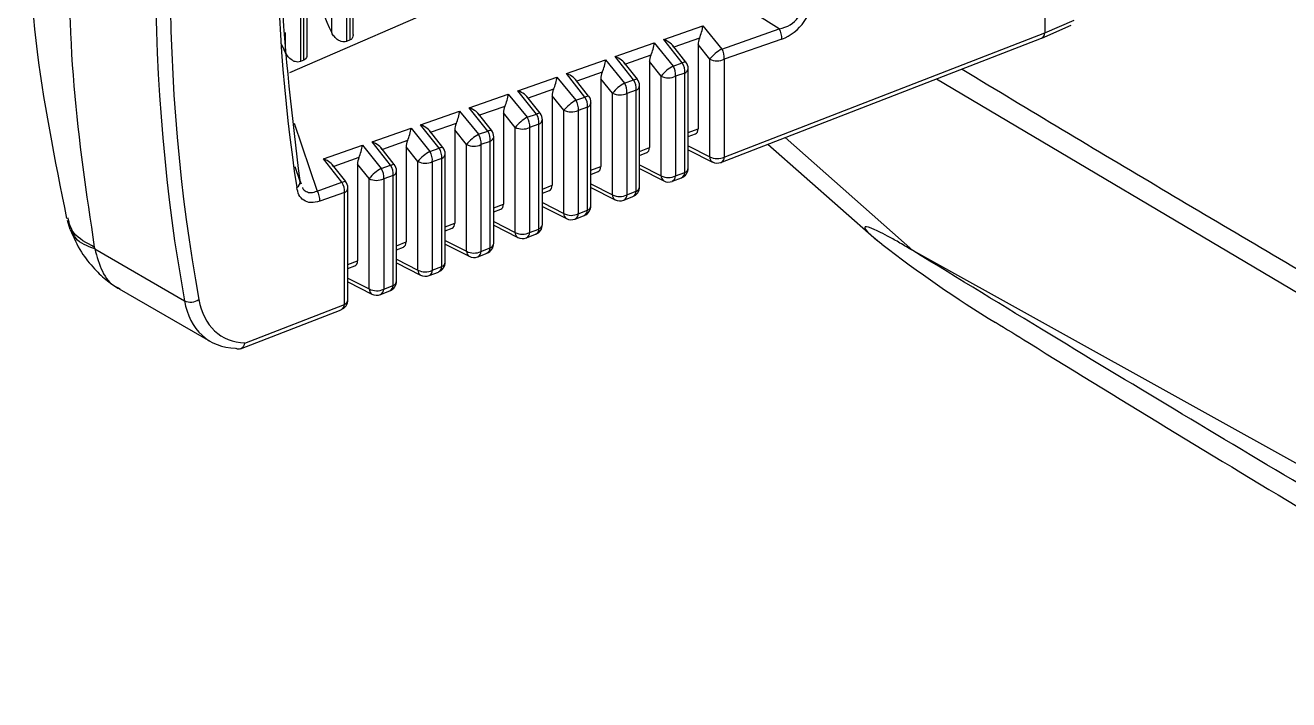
# Model space of a CAD drawing. Extents: x 7 to 113, y 1 to 87.
# Drawn here: x 15.026 to 16.225, y 65.63 to 66.271 of the extents above; entities that cross this region are included whole.
import ezdxf

# ---------------------------------------------------------------- set-up
doc = ezdxf.new("R2010")
doc.units = 0
doc.header["$MEASUREMENT"] = 0
doc.layers.add('OBJECT', color=7, linetype='CONTINUOUS')

msp = doc.modelspace()

# ---------------------------------------------------------------- linework, layer by layer
at = {"layer": 'OBJECT'}
for p, q in [((15.3343, 66.2567), (15.3343, 66.7244)), ((15.3372, 66.262), (15.3372, 66.7264)), ((15.3309, 66.7128), (15.3309, 66.2552)), ((15.3168, 66.2635), (15.3168, 66.7019)), ((15.2904, 66.2376), (15.2904, 66.6775)), ((15.2934, 66.2429), (15.2934, 66.6827)), ((15.2871, 66.6682), (15.2871, 66.2361)), ((15.5912, 66.3623), (15.2767, 66.2254)), ((15.7415, 66.2672), (15.5912, 66.3623)), ((15.9937, 66.3574), (15.9937, 66.2635)), ((15.6319, 66.2571), (15.6691, 66.2702)), ((15.6691, 66.2702), (15.687, 66.2481)), ((15.687, 66.2481), (15.7415, 66.2672)), ((15.9907, 66.2585), (16.0187, 66.2706)), ((15.9937, 66.2635), (16.0214, 66.2756)), ((15.273, 66.2444), (15.273, 66.2639)), ((15.3343, 66.2567), (15.3309, 66.2552)), ((15.5858, 66.2409), (15.623, 66.2539)), ((15.623, 66.2539), (15.6408, 66.2319)), ((15.6495, 66.2349), (15.6319, 66.2571)), ((15.6659, 66.2585), (15.6417, 66.25)), ((15.6863, 66.1404), (15.9906, 66.2584)), ((15.6894, 66.1455), (15.9937, 66.2635)), ((15.7439, 66.2575), (15.6894, 66.2384)), ((15.6197, 66.2423), (15.5956, 66.2338)), ((15.653, 66.2357), (15.6405, 66.2515)), ((15.6645, 66.2523), (15.6645, 66.1724)), ((15.6757, 66.2386), (15.6645, 66.2523)), ((15.2904, 66.2376), (15.2871, 66.2361)), ((15.5396, 66.2247), (15.5768, 66.2377)), ((15.5768, 66.2377), (15.5946, 66.2157)), ((15.6033, 66.2187), (15.5858, 66.2409)), ((15.6069, 66.2195), (15.5944, 66.2353)), ((15.6184, 66.2361), (15.6184, 66.1545)), ((15.6295, 66.2224), (15.6184, 66.2361)), ((15.6408, 66.2319), (15.6495, 66.2349)), ((15.6757, 66.1456), (15.6757, 66.2386)), ((15.6894, 66.2384), (15.6894, 66.1455)), ((15.4935, 66.2085), (15.5306, 66.2215)), ((15.5306, 66.2215), (15.5485, 66.1995)), ((15.5572, 66.2025), (15.5396, 66.2247)), ((15.5607, 66.2033), (15.5482, 66.2191)), ((15.5736, 66.2261), (15.5495, 66.2176)), ((15.5722, 66.2199), (15.5722, 66.1366)), ((15.5834, 66.2062), (15.5722, 66.2199)), ((15.5946, 66.2157), (15.6033, 66.2187)), ((15.6295, 66.1277), (15.6295, 66.2224)), ((15.6519, 66.2252), (15.6432, 66.2222)), ((15.6432, 66.2222), (15.6432, 66.1276)), ((15.6519, 66.1309), (15.6519, 66.2252)), ((15.6552, 66.1352), (15.6552, 66.2295)), ((15.891, 66.2198), (16.5023, 65.857)), ((15.5111, 66.1863), (15.4935, 66.2085)), ((15.5274, 66.2099), (15.5033, 66.2014)), ((15.5834, 66.1098), (15.5834, 66.2062)), ((15.6057, 66.209), (15.597, 66.206)), ((15.597, 66.206), (15.597, 66.1097)), ((15.6057, 66.113), (15.6057, 66.209)), ((15.609, 66.1173), (15.609, 66.2133)), ((15.4474, 66.1923), (15.4844, 66.2053)), ((15.4844, 66.2053), (15.5023, 66.1833)), ((15.5146, 66.1871), (15.5021, 66.2029)), ((15.526, 66.2037), (15.526, 66.1187)), ((15.5372, 66.1899), (15.526, 66.2037)), ((15.5485, 66.1995), (15.5572, 66.2025)), ((15.5629, 66.0994), (15.5629, 66.1971)), ((15.4012, 66.1761), (15.4382, 66.1891)), ((15.4382, 66.1891), (15.4561, 66.1671)), ((15.4649, 66.1701), (15.4474, 66.1923)), ((15.4685, 66.1709), (15.456, 66.1867)), ((15.4812, 66.1936), (15.4572, 66.1852)), ((15.4798, 66.1875), (15.4798, 66.1008)), ((15.491, 66.1737), (15.4798, 66.1875)), ((15.5023, 66.1833), (15.5111, 66.1863)), ((15.5372, 66.0919), (15.5372, 66.1899)), ((15.5596, 66.1928), (15.5509, 66.1898)), ((15.5509, 66.1898), (15.5509, 66.0917)), ((15.5596, 66.0951), (15.5596, 66.1928)), ((15.2813, 66.1778), (15.303, 66.1133)), ((15.3551, 66.1599), (15.3921, 66.1729)), ((15.3921, 66.1729), (15.4099, 66.1508)), ((15.4188, 66.154), (15.4012, 66.1761)), ((15.4223, 66.1547), (15.4098, 66.1706)), ((15.435, 66.1774), (15.4111, 66.169)), ((15.4337, 66.1713), (15.4337, 66.0829)), ((15.4448, 66.1575), (15.4337, 66.1713)), ((15.4561, 66.1671), (15.4649, 66.1701)), ((15.491, 66.074), (15.491, 66.1737)), ((15.5135, 66.1766), (15.5047, 66.1736)), ((15.5047, 66.1736), (15.5047, 66.0738)), ((15.5135, 66.0772), (15.5135, 66.1766)), ((15.5168, 66.0815), (15.5168, 66.1809)), ((15.6552, 66.1688), (15.6645, 66.1724)), ((15.3727, 66.1378), (15.3551, 66.1599)), ((15.3889, 66.1612), (15.3649, 66.1528)), ((15.4673, 66.1604), (15.4585, 66.1574)), ((15.4673, 66.0593), (15.4673, 66.1604)), ((15.4706, 66.0636), (15.4706, 66.1647)), ((15.6552, 66.1649), (15.662, 66.1676)), ((15.8683, 66.0567), (15.7471, 66.164)), ((15.309, 66.1437), (15.3459, 66.1567)), ((15.3459, 66.1567), (15.3638, 66.1346)), ((15.3762, 66.1386), (15.3637, 66.1544)), ((15.3875, 66.1551), (15.3875, 66.065)), ((15.3986, 66.1413), (15.3875, 66.1551)), ((15.4099, 66.1508), (15.4188, 66.154)), ((15.4245, 66.0458), (15.4245, 66.1485)), ((15.4448, 66.0561), (15.4448, 66.1575)), ((15.4585, 66.1574), (15.4585, 66.0559)), ((15.609, 66.1509), (15.6184, 66.1545)), ((15.609, 66.147), (15.6158, 66.1497)), ((15.6552, 66.1561), (15.6757, 66.1456)), ((15.6552, 66.1525), (15.6782, 66.1408)), ((15.7308, 66.1577), (15.8341, 66.0665)), ((15.2865, 66.1234), (15.2823, 66.1361)), ((15.3265, 66.1216), (15.309, 66.1437)), ((15.3301, 66.1224), (15.3176, 66.1382)), ((15.3427, 66.145), (15.3188, 66.1366)), ((15.3413, 66.1389), (15.3413, 66.0471)), ((15.3525, 66.1251), (15.3413, 66.1389)), ((15.3638, 66.1346), (15.3727, 66.1378)), ((15.3986, 66.0382), (15.3986, 66.1413)), ((15.4212, 66.1443), (15.4123, 66.1411)), ((15.4123, 66.1411), (15.4123, 66.038)), ((15.4212, 66.0415), (15.4212, 66.1443)), ((15.5629, 66.133), (15.5722, 66.1366)), ((15.609, 66.1381), (15.6295, 66.1277)), ((15.609, 66.1346), (15.632, 66.1229)), ((15.2865, 66.1234), (15.2877, 66.1202)), ((15.3525, 66.0203), (15.3525, 66.1251)), ((15.3751, 66.1281), (15.3662, 66.1249)), ((15.3662, 66.1249), (15.3662, 66.0201)), ((15.3751, 66.0236), (15.3751, 66.1281)), ((15.3784, 66.0279), (15.3784, 66.1324)), ((15.5629, 66.1291), (15.5696, 66.1318)), ((15.6402, 66.1225), (15.6488, 66.1259)), ((15.6432, 66.1276), (15.6519, 66.1309)), ((15.303, 66.1133), (15.3265, 66.1216)), ((15.3289, 66.1119), (15.3054, 66.1036)), ((15.3289, 66.0057), (15.3289, 66.1119)), ((15.3322, 66.01), (15.3322, 66.1162)), ((15.5168, 66.1151), (15.526, 66.1187)), ((15.5168, 66.1113), (15.5235, 66.1138)), ((15.5629, 66.1202), (15.5834, 66.1098)), ((15.5629, 66.1167), (15.5858, 66.105)), ((15.597, 66.1097), (15.6057, 66.113)), ((15.4706, 66.0972), (15.4798, 66.1008)), ((15.5168, 66.1023), (15.5372, 66.0919)), ((15.5168, 66.0987), (15.5397, 66.0871)), ((15.594, 66.1046), (15.6027, 66.108)), ((15.4706, 66.0934), (15.4773, 66.0959)), ((15.5478, 66.0867), (15.5565, 66.0901)), ((15.5509, 66.0917), (15.5596, 66.0951)), ((15.0656, 66.0855), (15.0683, 66.0771)), ((15.4245, 66.0793), (15.4337, 66.0829)), ((15.4245, 66.0755), (15.4311, 66.078)), ((15.4706, 66.0844), (15.491, 66.074)), ((15.4706, 66.0808), (15.4935, 66.0692)), ((15.5047, 66.0738), (15.5135, 66.0772)), ((15.3784, 66.0614), (15.3875, 66.065)), ((15.4245, 66.0664), (15.4448, 66.0561)), ((15.4245, 66.0629), (15.4473, 66.0513)), ((15.5016, 66.0688), (15.5104, 66.0722)), ((15.0915, 66.0601), (15.0919, 66.0583)), ((15.0919, 66.0583), (15.1771, 66.0091)), ((15.3784, 66.0576), (15.3849, 66.0601)), ((15.4554, 66.0509), (15.4643, 66.0543)), ((15.4585, 66.0559), (15.4673, 66.0593)), ((16.4887, 65.7123), (15.8683, 66.0567)), ((15.3322, 66.0435), (15.3413, 66.0471)), ((15.3322, 66.0397), (15.3388, 66.0422)), ((15.3784, 66.0485), (15.3986, 66.0382)), ((15.3784, 66.045), (15.4011, 66.0334)), ((15.4123, 66.038), (15.4212, 66.0415)), ((15.3322, 66.0306), (15.3525, 66.0203)), ((15.3322, 66.027), (15.3549, 66.0155)), ((15.4093, 66.033), (15.4181, 66.0364)), ((15.115, 66.0204), (15.2017, 65.9704)), ((15.3631, 66.0151), (15.372, 66.0185)), ((15.3662, 66.0201), (15.3751, 66.0236)), ((15.2344, 65.969), (15.3289, 66.0057)), ((15.2303, 65.9636), (15.3259, 66.0006)), ((15.2259, 65.964), (15.2257, 65.9642))]:
    msp.add_line(p, q, dxfattribs=at)
at = {"layer": 'OBJECT', "flags": 128}
for points in [[(15.6495, 66.2349), (15.6506, 66.2355), (15.6516, 66.2358), (15.6523, 66.2359), (15.6528, 66.2359), (15.653, 66.2357)], [(15.6033, 66.2187), (15.6045, 66.2193), (15.6054, 66.2196), (15.6062, 66.2197), (15.6067, 66.2197), (15.6069, 66.2195)], [(15.5572, 66.2025), (15.5583, 66.2031), (15.5593, 66.2034), (15.5601, 66.2036), (15.5606, 66.2035), (15.5607, 66.2033)], [(15.5111, 66.1863), (15.5122, 66.1869), (15.5132, 66.1872), (15.5139, 66.1874), (15.5144, 66.1873), (15.5146, 66.1871)], [(15.4649, 66.1701), (15.4661, 66.1707), (15.467, 66.171), (15.4678, 66.1712), (15.4683, 66.1711), (15.4685, 66.1709)], [(15.4188, 66.154), (15.4199, 66.1545), (15.4209, 66.1548), (15.4216, 66.155), (15.4222, 66.1549), (15.4223, 66.1547)], [(15.3727, 66.1378), (15.3738, 66.1383), (15.3748, 66.1386), (15.3755, 66.1388), (15.376, 66.1387), (15.3762, 66.1386)], [(15.3265, 66.1216), (15.3277, 66.1221), (15.3286, 66.1224), (15.3294, 66.1226), (15.3299, 66.1225), (15.3301, 66.1224)]]:
    msp.add_lwpolyline(points, dxfattribs=at)
at = {"layer": 'OBJECT'}
for centre, radius, start, end in [((15.7291, 66.259), 0.0149, 354.3077, 33.5587), ((15.7063, 66.2138), 0.0394, 119.3453, 140.9632), ((15.6746, 66.2399), 0.0149, 354.3095, 33.5559), ((15.6601, 66.1976), 0.0394, 119.3449, 140.9636), ((15.6284, 66.2237), 0.0149, 354.3109, 33.5582), ((15.6371, 66.2267), 0.0149, 354.313, 33.5534), ((15.6452, 66.2295), 0.01, 0, 38.3527), ((15.6827, 66.2524), 0.0155, 243.0546, 295.4889), ((15.5909, 66.2105), 0.0149, 354.3115, 33.5549), ((15.599, 66.2133), 0.01, 0, 38.3527), ((15.6366, 66.2362), 0.0155, 243.0551, 295.489), ((15.65, 66.2301), 0.00517, 290.7046, 353.9854), ((15.6139, 66.1813), 0.0394, 119.346, 140.9616), ((15.5904, 66.22), 0.0155, 243.0541, 295.489), ((15.5822, 66.2075), 0.0149, 354.3095, 33.5559), ((15.6039, 66.2139), 0.00516, 290.6895, 354.0005), ((15.5678, 66.1651), 0.0394, 119.3451, 140.9634), ((15.5361, 66.1912), 0.0149, 354.3116, 33.5575), ((15.5448, 66.1943), 0.0149, 354.3067, 33.5597), ((15.5578, 66.1977), 0.00516, 290.6895, 354.0005), ((15.5529, 66.1971), 0.01, 0, 38.3527), ((15.5216, 66.1489), 0.0394, 119.3475, 140.961), ((15.4899, 66.175), 0.0149, 354.3108, 33.5556), ((15.4987, 66.1781), 0.0149, 354.3127, 33.5564), ((15.5068, 66.1809), 0.01, 0, 38.3527), ((15.5442, 66.2038), 0.0155, 243.0551, 295.489), ((15.4525, 66.1619), 0.0149, 354.3135, 33.5529), ((15.4606, 66.1647), 0.01, 0, 38.3527), ((15.498, 66.1876), 0.0155, 243.0549, 295.4881), ((15.5116, 66.1815), 0.00516, 290.6897, 354.0022), ((15.4754, 66.1327), 0.0394, 119.3458, 140.9628), ((15.4437, 66.1588), 0.0149, 354.3106, 33.5575), ((15.4655, 66.1653), 0.00517, 290.7062, 353.9838), ((15.4292, 66.1165), 0.0394, 119.3486, 140.9599), ((15.3975, 66.1426), 0.0149, 354.3115, 33.5549), ((15.4064, 66.1457), 0.0149, 354.3105, 33.556), ((15.4194, 66.1491), 0.00516, 290.6895, 354.0005), ((15.4145, 66.1485), 0.01, 0, 38.3527), ((15.4518, 66.1713), 0.0155, 243.0545, 295.4901), ((15.3831, 66.1003), 0.0394, 119.3465, 140.9612), ((15.3514, 66.1264), 0.0149, 354.3107, 33.5573), ((15.3603, 66.1295), 0.0149, 354.3116, 33.5575), ((15.3684, 66.1324), 0.01, 0, 38.3527), ((15.4057, 66.1551), 0.0155, 243.0552, 295.4878), ((15.6452, 66.1352), 0.01, 291.1945, 0), ((15.6502, 66.1356), 0.00502, 289.648, 355.042), ((15.6827, 66.1595), 0.0155, 243.0546, 295.4889), ((15.6809, 66.1453), 0.00522, 176.1888, 238.472), ((15.6827, 66.1498), 0.01, 243.0658, 291.1945), ((15.6839, 66.1454), 0.00554, 296.4289, 0.7476), ((15.281, 66.1217), 0.0058, 297.1759, 17.1016), ((15.3222, 66.1162), 0.01, 0, 38.3527), ((15.3595, 66.1389), 0.0155, 243.054, 295.4901), ((15.3732, 66.1329), 0.00516, 290.6911, 354.0008), ((15.6366, 66.1416), 0.0155, 243.0551, 295.489), ((15.6349, 66.1275), 0.00535, 177.0425, 237.615), ((15.6365, 66.1318), 0.01, 243.0658, 291.1945), ((15.6375, 66.1276), 0.00568, 297.3205, 359.8537), ((15.6462, 66.1309), 0.00568, 297.3205, 359.8537), ((15.2906, 66.1051), 0.0149, 354.3107, 33.5573), ((15.3141, 66.1133), 0.0149, 354.3127, 33.5564), ((15.3272, 66.1166), 0.00502, 289.648, 355.042), ((15.599, 66.1173), 0.01, 291.1945, 0), ((15.6, 66.113), 0.00568, 297.3235, 359.8506), ((15.604, 66.1177), 0.00502, 289.6303, 355.0597), ((15.5529, 66.0994), 0.01, 291.1945, 0), ((15.5579, 66.0998), 0.00501, 289.6277, 355.0623), ((15.5887, 66.1095), 0.00535, 177.0443, 237.6132), ((15.5904, 66.1236), 0.0155, 243.0541, 295.489), ((15.5904, 66.1139), 0.01, 243.0658, 291.1945), ((15.5914, 66.1097), 0.00568, 297.3257, 359.8508), ((15.5442, 66.1057), 0.0155, 243.0551, 295.489), ((15.5425, 66.0916), 0.00535, 177.0424, 237.6137), ((15.5442, 66.096), 0.01, 243.0658, 291.1945), ((15.5452, 66.0918), 0.00568, 297.322, 359.8522), ((15.5539, 66.0951), 0.00568, 297.3235, 359.8506), ((15.5068, 66.0815), 0.01, 291.1945, 0), ((15.5078, 66.0773), 0.00568, 297.3205, 359.8537), ((15.5118, 66.082), 0.00501, 289.6293, 355.0626), ((15.4606, 66.0636), 0.01, 291.1945, 0), ((15.4656, 66.0641), 0.00502, 289.648, 355.042), ((15.498, 66.0878), 0.0155, 243.0549, 295.4881), ((15.4963, 66.0737), 0.00535, 177.0443, 237.6132), ((15.498, 66.0781), 0.01, 243.0658, 291.1945), ((15.499, 66.0739), 0.00568, 297.3205, 359.8537), ((16.5569, 66.9883), 1.1713, 232.1875, 238.6146), ((15.4518, 66.0699), 0.0155, 243.0545, 295.4901), ((15.4502, 66.0558), 0.00535, 177.0445, 237.6163), ((15.4518, 66.0602), 0.01, 243.0658, 291.1945), ((15.4528, 66.0559), 0.00568, 297.3286, 359.8479), ((15.4616, 66.0594), 0.00568, 297.3205, 359.8537), ((15.4057, 66.052), 0.0155, 243.0552, 295.4878), ((15.404, 66.0379), 0.00535, 177.0425, 237.615), ((15.4145, 66.0458), 0.01, 291.1945, 0), ((15.4155, 66.0415), 0.00568, 297.3235, 359.8506), ((15.4195, 66.0462), 0.00502, 289.6303, 355.0597), ((15.3684, 66.0279), 0.01, 291.1945, 0), ((15.3734, 66.0283), 0.00501, 289.6293, 355.0626), ((15.4057, 66.0423), 0.01, 243.0658, 291.1945), ((15.4067, 66.038), 0.00568, 297.3205, 359.8537), ((15.3595, 66.0341), 0.0155, 243.054, 295.4901), ((15.3578, 66.02), 0.00535, 177.0322, 237.63), ((15.3595, 66.0244), 0.01, 243.0658, 291.1945), ((15.3605, 66.0201), 0.00568, 297.3257, 359.8508), ((15.3694, 66.0236), 0.00568, 297.3266, 359.8453), ((15.1829, 66.0213), 0.0135, 244.4865, 305.5595), ((15.3222, 66.01), 0.01, 291.1945, 0), ((15.3232, 66.0057), 0.00568, 297.3205, 359.8537), ((15.3272, 66.0104), 0.00502, 289.648, 355.042)]:
    msp.add_arc(centre, radius, start, end, dxfattribs=at)
for centre, major_axis, ratio, start_param, end_param in [((16.8242, 67.197), (1.2181, 1.8937), 0.606848, 2.203527, 2.567035), ((16.8308, 67.1927), (1.2131, 1.885), 0.606975, 2.203671, 2.567179), ((16.8801, 67.2183), (1.1759, 1.8255), 0.606958, 2.231413, 2.540442), ((15.3489, 66.2781), (-0.0302, 0.0522), 0.581784, 0.788082, 1.513013), ((15.7316, 66.2978), (0.0295, -0.0174), 0.875291, 5.491748, 6.903274), ((15.7383, 66.2936), (0.0222, 0.0333), 0.831459, 3.975588, 5.387114), ((15.6648, 66.2647), (0.0033, 0.0116), 0.259069, 4.215918, 5.27033), ((15.6187, 66.2485), (0.0033, 0.0116), 0.259069, 4.215918, 5.27033), ((15.6276, 66.2517), (0.014, -0.0041), 0.443879, 0.337051, 1.391463), ((15.672, 66.2559), (0.00441, 0.00973), 0.616481, 1.587449, 2.205181), ((15.9868, 66.2677), (-0.00381, 0.00925), 0.627458, 3.128786, 4.002557), ((15.8527, 66.2093), (0.141, 0.0544), 0.050809, 6.257229, 6.263583), ((15.305, 66.259), (-0.0302, 0.0522), 0.581784, 1.340707, 1.513013), ((15.6258, 66.2397), (0.00441, 0.00973), 0.616481, 1.587449, 2.205181), ((15.5725, 66.2323), (0.0033, 0.0116), 0.259069, 4.215918, 5.27033), ((15.5815, 66.2355), (0.014, -0.0041), 0.443879, 0.337051, 1.391463), ((15.5263, 66.2161), (0.0033, 0.0116), 0.259069, 4.215918, 5.27033), ((15.5354, 66.2193), (0.014, -0.0041), 0.443879, 0.337051, 1.391463), ((15.5796, 66.2235), (0.00441, 0.00973), 0.616481, 1.587449, 2.205181), ((15.4892, 66.2031), (0.014, -0.0041), 0.443879, 0.337051, 1.391463), ((15.5335, 66.2073), (0.00441, 0.00973), 0.616481, 1.587449, 2.205181), ((15.4801, 66.1999), (0.0033, 0.0116), 0.259069, 4.215918, 5.27033), ((15.434, 66.1837), (0.0033, 0.0116), 0.259069, 4.215918, 5.27033), ((15.4431, 66.1869), (0.014, -0.0041), 0.443879, 0.337051, 1.391463), ((15.4873, 66.1911), (0.00441, 0.00973), 0.616481, 1.587449, 2.205181), ((15.3878, 66.1675), (0.0033, 0.0116), 0.259069, 4.215918, 5.27033), ((15.397, 66.1707), (0.014, -0.0041), 0.443879, 0.337051, 1.391463), ((15.4411, 66.1749), (0.00441, 0.00973), 0.616481, 1.587449, 2.205181), ((15.6574, 66.1765), (-0.00507, 0.00872), 0.578158, 3.050557, 3.924328), ((15.3508, 66.1545), (0.014, -0.0041), 0.443879, 0.337051, 1.391463), ((15.3949, 66.1587), (0.00441, 0.00973), 0.616481, 1.587449, 2.205181), ((15.3416, 66.1513), (0.0033, 0.0116), 0.259069, 4.215918, 5.27033), ((15.6112, 66.1586), (-0.00507, 0.00872), 0.578158, 3.050557, 3.924328), ((15.3047, 66.1383), (0.014, -0.0041), 0.443879, 0.337051, 1.391463), ((15.3488, 66.1425), (0.00441, 0.00973), 0.616481, 1.587449, 2.205181), ((15.565, 66.1407), (-0.00507, 0.00872), 0.578158, 3.050557, 3.924328), ((15.5189, 66.1228), (-0.00507, 0.00872), 0.578158, 3.050557, 3.924328), ((15.4727, 66.1049), (-0.00507, 0.00872), 0.578158, 3.050557, 3.924328), ((15.4265, 66.087), (-0.00507, 0.00872), 0.578158, 3.050557, 3.924328), ((15.3803, 66.0691), (-0.00507, 0.00872), 0.578158, 3.050557, 3.924328), ((15.3342, 66.0512), (-0.00507, 0.00872), 0.578158, 3.050557, 3.924328), ((15.2646, 66.0727), (0.0646, 0.1012), 0.604584, 2.564505, 3.501126), ((15.2713, 66.0684), (0.0596, 0.0926), 0.606975, 2.567179, 3.488712)]:
    msp.add_ellipse(centre, major_axis=major_axis, ratio=ratio, start_param=start_param, end_param=end_param, dxfattribs=at)
for points, knots in [([(15.2865, 66.6664), (15.2858, 66.6606), (15.282, 66.6318), (15.2716, 66.5363), (15.2671, 66.443), (15.2675, 66.3524), (15.2695, 66.2625), (15.2793, 66.1828), (15.2865, 66.1234)], [0, 0, 0, 0, 0.029967, 0.149857, 0.5, 0.529968, 0.649857, 1, 1, 1, 1]), ([(15.026, 66.4306), (15.0277, 66.3722), (15.0311, 66.256), (15.0539, 66.1432), (15.0652, 66.0872)], [0, 0, 0, 0, 0.502926, 1, 1, 1, 1]), ([(15.0657, 66.3753), (15.0667, 66.3205), (15.0689, 66.2111), (15.084, 66.1104), (15.0915, 66.0601)], [0, 0, 0, 0, 0.5, 1, 1, 1, 1]), ([(15.3309, 66.2552), (15.3301, 66.255), (15.3286, 66.2546), (15.3258, 66.2551), (15.3225, 66.2567), (15.3193, 66.2595), (15.3176, 66.2623), (15.3168, 66.2635)], [0, 0, 0, 0, 0.16103, 0.321392, 0.497911, 0.763, 1, 1, 1, 1]), ([(15.3371, 66.262), (15.3371, 66.2614), (15.3371, 66.2598), (15.3362, 66.2578), (15.3349, 66.257), (15.3343, 66.2567)], [0, 0, 0, 0, 0.250761, 0.645845, 1, 1, 1, 1]), ([(15.2871, 66.2361), (15.2863, 66.2359), (15.2847, 66.2355), (15.2819, 66.236), (15.2787, 66.2376), (15.2754, 66.2404), (15.2738, 66.2432), (15.273, 66.2444)], [0, 0, 0, 0, 0.16103, 0.3214, 0.497911, 0.76301, 1, 1, 1, 1]), ([(15.2933, 66.2429), (15.2933, 66.2423), (15.2933, 66.2407), (15.2923, 66.2388), (15.291, 66.238), (15.2904, 66.2376)], [0, 0, 0, 0, 0.250749, 0.64584, 1, 1, 1, 1]), ([(15.9151, 66.2291), (15.9194, 66.2265), (15.9861, 66.1859), (16.1161, 66.1084), (16.3049, 65.9967), (16.4314, 65.9233), (16.4947, 65.8867)], [0, 0, 0, 0, 0.0224785, 0.3483194, 0.6741598, 1, 1, 1, 1]), ([(15.2875, 66.1201), (15.2874, 66.1203), (15.2871, 66.1207), (15.287, 66.1219), (15.287, 66.1226)], [0, 0, 0, 0, 0.438845, 1, 1, 1, 1]), ([(15.3054, 66.1036), (15.3026, 66.1029), (15.2969, 66.1015), (15.29, 66.1039), (15.2854, 66.1091), (15.2842, 66.1142), (15.2837, 66.1166)], [0, 0, 0, 0, 0.2618794, 0.5244054, 0.7764165, 1, 1, 1, 1]), ([(15.289, 66.1167), (15.289, 66.1165), (15.2897, 66.1146), (15.2926, 66.1126), (15.2973, 66.1112), (15.3011, 66.1126), (15.303, 66.1133)], [0, 0, 0, 0, 0.020234, 0.339164, 0.6586, 1, 1, 1, 1]), ([(15.0915, 66.0601), (15.0841, 66.064), (15.0708, 66.0709), (15.0678, 66.0825), (15.0666, 66.0877)], [0, 0, 0, 0, 0.562651, 1, 1, 1, 1]), ([(15.0685, 66.0767), (15.0718, 66.0693), (15.0779, 66.0558), (15.0907, 66.0398), (15.1034, 66.0279), (15.1115, 66.0227), (15.1153, 66.0203)], [0, 0, 0, 0, 0.316126, 0.581382, 0.802845, 1, 1, 1, 1]), ([(15.0919, 66.0583), (15.0848, 66.061), (15.0734, 66.0654), (15.0709, 66.0743), (15.0699, 66.0778)], [0, 0, 0, 0, 0.612541, 1, 1, 1, 1]), ([(15.8683, 66.0567), (15.8657, 66.0583), (15.8589, 66.0624), (15.8454, 66.0701), (15.8301, 66.078), (15.8215, 66.0803), (15.8232, 66.0758), (15.8335, 66.0674), (15.8388, 66.063)], [0, 0, 0, 0, 0.0612938, 0.1579775, 0.3530257, 0.5689643, 0.7756011, 1, 1, 1, 1]), ([(15.0919, 66.0583), (15.0939, 66.0509), (15.0981, 66.0361), (15.1073, 66.024), (15.1145, 66.0213), (15.1156, 66.0209)], [0, 0, 0, 0, 0.455217, 0.910429, 1, 1, 1, 1]), ([(16.4979, 65.6812), (16.459, 65.7038), (16.3776, 65.751), (16.2528, 65.8245), (16.1252, 65.9007), (15.997, 65.978), (15.9117, 66.0302), (15.8683, 66.0567)], [0, 0, 0, 0, 0.187145, 0.391348, 0.595125, 0.793954, 1, 1, 1, 1]), ([(15.9469, 65.9888), (15.9571, 65.9824), (16.1541, 65.8599), (16.3544, 65.7405), (16.5464, 65.6309), (16.5474, 65.6303)], [0, 0, 0, 0, 0.051504, 0.995101, 1, 1, 1, 1]), ([(15.2259, 65.964), (15.2267, 65.9637), (15.2283, 65.9631), (15.2306, 65.9635), (15.2326, 65.965), (15.2338, 65.967), (15.2342, 65.9684), (15.2344, 65.969), (15.2344, 65.969)], [0, 0, 0, 0, 0.2192768, 0.4385033, 0.6592408, 0.8829816, 0.9858182, 1, 1, 1, 1])]:
    msp.add_open_spline(points, degree=3, knots=knots, dxfattribs=at)

doc.saveas('drawing.dxf')
